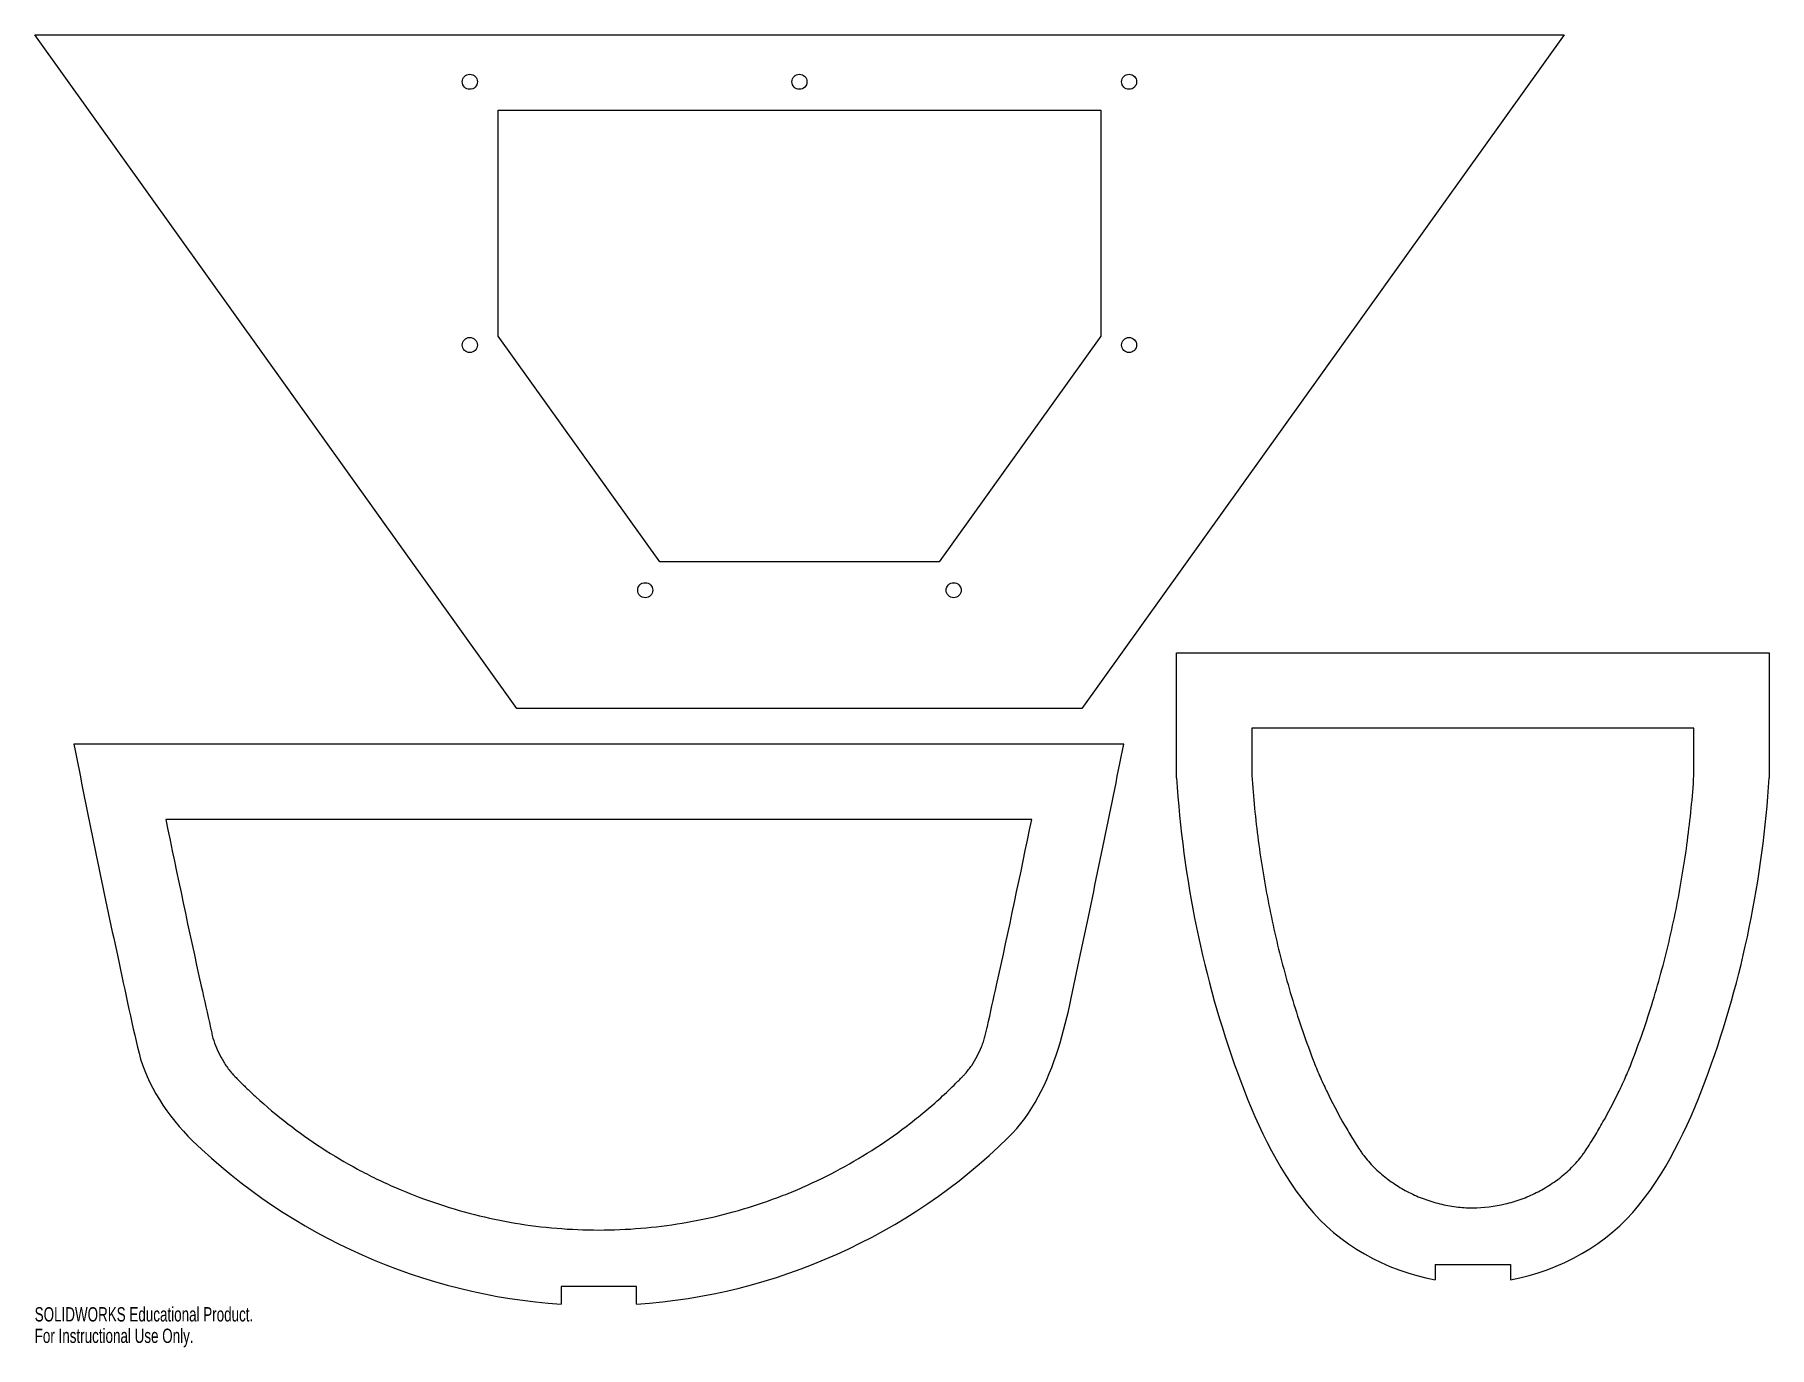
# Model space of a CAD drawing. Header units: inches. Extents: x 85.5 to 108.6, y -9.1 to 8.3.
import ezdxf

# ---------------------------------------------------------------- set-up
doc = ezdxf.new("R2010")
doc.units = ezdxf.units.IN
doc.header["$MEASUREMENT"] = 0
doc.styles.add('SLDTEXTSTYLE0', font='TXT', dxfattribs={"width": 0.7})

msp = doc.modelspace()

# ---------------------------------------------------------------- linework, layer by layer
at = {"color": 7, "linetype": 'Continuous', "lineweight": 25}
for p, q in [((91.935, -0.598), (85.535, 8.348)), ((85.535, 8.348), (105.835, 8.348)), ((105.835, 8.348), (99.435, -0.598)), ((91.685, 7.348), (99.685, 7.348)), ((91.685, 4.348), (91.685, 7.348)), ((99.685, 7.348), (99.685, 4.348)), ((93.831, 1.348), (91.685, 4.348)), ((99.685, 4.348), (97.539, 1.348)), ((97.539, 1.348), (93.831, 1.348)), ((100.69, 0.142), (108.557, 0.142)), ((100.69, -1.518), (100.69, 0.142)), ((108.557, 0.142), (108.557, -1.518)), ((99.435, -0.598), (91.935, -0.598)), ((101.69, -0.858), (101.69, -1.486)), ((107.557, -0.858), (101.69, -0.858)), ((107.557, -1.486), (107.557, -0.858)), ((99.989, -1.07), (86.055, -1.07)), ((98.768, -2.07), (87.276, -2.07)), ((104.123, -7.977), (104.123, -8.181)), ((104.123, -7.977), (105.123, -7.977)), ((105.123, -7.977), (105.123, -8.181)), ((93.522, -8.271), (92.522, -8.271)), ((92.522, -8.271), (92.522, -8.505)), ((93.522, -8.505), (93.522, -8.271))]:
    msp.add_line(p, q, dxfattribs=at)
for centre in [(91.31, 7.723), (95.685, 7.723), (100.06, 7.723), (91.31, 4.228), (100.06, 4.228), (93.638, 0.973), (97.732, 0.973)]:
    msp.add_circle(centre, 0.1, dxfattribs=at)
for points, knots in [([(86.055, -1.07), (86.237, -1.994), (86.429, -2.93), (86.714, -4.253), (86.819, -4.761), (87.021, -5.586), (87.303, -6.017), (88.937, -7.606), (90.7, -8.386), (92.522, -8.505)], [0, 0, 0, 0, 0.25, 0.25, 0.375, 0.375, 0.5, 0.5, 1, 1, 1, 1]), ([(93.522, -8.505), (95.362, -8.385), (97.141, -7.59), (99.108, -5.65), (99.245, -4.645), (99.619, -2.903), (99.809, -1.981), (99.989, -1.07)], [0, 0, 0, 0, 0.5, 0.5, 0.75, 0.75, 1, 1, 1, 1]), ([(100.69, -1.518), (100.775, -2.851), (101.042, -4.179), (101.726, -6.057), (102.013, -6.689), (102.842, -7.711), (103.465, -8.063), (104.123, -8.181)], [0, 0, 0, 0, 0.5, 0.5, 0.75, 0.75, 1, 1, 1, 1]), ([(101.69, -1.486), (101.709, -1.776), (101.738, -2.065), (101.813, -2.638), (101.86, -2.924), (101.972, -3.491), (102.037, -3.773), (102.15, -4.194), (102.189, -4.333), (102.274, -4.612), (102.319, -4.75), (102.414, -5.025), (102.464, -5.161), (102.529, -5.33), (102.542, -5.364), (102.57, -5.431), (102.585, -5.465), (102.629, -5.564), (102.66, -5.63), (102.755, -5.827), (102.823, -5.956), (102.93, -6.146), (102.967, -6.209), (103.023, -6.302), (103.042, -6.333), (103.081, -6.395), (103.1, -6.425), (103.131, -6.471), (103.141, -6.486), (103.162, -6.516), (103.172, -6.53), (103.206, -6.574), (103.23, -6.602), (103.304, -6.684), (103.356, -6.734), (103.467, -6.827), (103.525, -6.871), (103.616, -6.931), (103.647, -6.95), (103.71, -6.987), (103.743, -7.005), (103.84, -7.054), (103.907, -7.083), (104.043, -7.133), (104.113, -7.155), (104.219, -7.181), (104.255, -7.189), (104.327, -7.202), (104.363, -7.208), (104.472, -7.221), (104.545, -7.226), (104.619, -7.227)], [0, 0, 0, 0, 0.125, 0.125, 0.25, 0.25, 0.375, 0.375, 0.4375, 0.4375, 0.5, 0.5, 0.5625, 0.5625, 0.578125, 0.578125, 0.59375, 0.59375, 0.625, 0.625, 0.6875, 0.6875, 0.71875, 0.71875, 0.734375, 0.734375, 0.75, 0.75, 0.757812, 0.757812, 0.765625, 0.765625, 0.78125, 0.78125, 0.8125, 0.8125, 0.84375, 0.84375, 0.859375, 0.859375, 0.875, 0.875, 0.90625, 0.90625, 0.9375, 0.9375, 0.953125, 0.953125, 0.96875, 0.96875, 1, 1, 1, 1]), ([(104.619, -7.227), (104.766, -7.226), (104.911, -7.209), (105.088, -7.166), (105.124, -7.157), (105.194, -7.136), (105.229, -7.124), (105.333, -7.086), (105.4, -7.057), (105.53, -6.992), (105.593, -6.956), (105.685, -6.896), (105.715, -6.875), (105.774, -6.831), (105.803, -6.808), (105.887, -6.737), (105.94, -6.687), (106.013, -6.606), (106.037, -6.579), (106.07, -6.536), (106.081, -6.521), (106.102, -6.492), (106.112, -6.477), (106.143, -6.431), (106.162, -6.4), (106.201, -6.339), (106.221, -6.307), (106.278, -6.214), (106.314, -6.15), (106.422, -5.96), (106.489, -5.831), (106.585, -5.636), (106.615, -5.57), (106.659, -5.471), (106.674, -5.438), (106.695, -5.388), (106.702, -5.371), (106.715, -5.337), (106.722, -5.32), (106.781, -5.168), (106.83, -5.032), (106.925, -4.758), (106.97, -4.62), (107.055, -4.341), (107.095, -4.201), (107.208, -3.779), (107.274, -3.496), (107.386, -2.927), (107.433, -2.641), (107.509, -2.066), (107.538, -1.777), (107.557, -1.486)], [0, 0, 0, 0, 0.0625, 0.0625, 0.078125, 0.078125, 0.09375, 0.09375, 0.125, 0.125, 0.15625, 0.15625, 0.171875, 0.171875, 0.1875, 0.1875, 0.21875, 0.21875, 0.234375, 0.234375, 0.242188, 0.242188, 0.25, 0.25, 0.265625, 0.265625, 0.28125, 0.28125, 0.3125, 0.3125, 0.375, 0.375, 0.40625, 0.40625, 0.421875, 0.421875, 0.429688, 0.429688, 0.4375, 0.4375, 0.5, 0.5, 0.5625, 0.5625, 0.625, 0.625, 0.75, 0.75, 0.875, 0.875, 1, 1, 1, 1]), ([(105.123, -8.181), (105.785, -8.062), (106.413, -7.706), (107.239, -6.679), (107.524, -6.048), (108.203, -4.184), (108.472, -2.848), (108.557, -1.518)], [0, 0, 0, 0, 0.25, 0.25, 0.5, 0.5, 1, 1, 1, 1]), ([(87.276, -2.07), (87.427, -2.809), (87.583, -3.547), (87.786, -4.467), (87.827, -4.651), (87.874, -4.858), (87.879, -4.881), (87.887, -4.916), (87.889, -4.927), (87.895, -4.95), (87.898, -4.961), (87.914, -5.017), (87.93, -5.061), (87.966, -5.147), (87.987, -5.19), (88.021, -5.251), (88.033, -5.272), (88.057, -5.312), (88.07, -5.332), (88.097, -5.37), (88.111, -5.389), (88.14, -5.425), (88.155, -5.443), (88.179, -5.469), (88.187, -5.477), (88.203, -5.494), (88.211, -5.502), (88.235, -5.527), (88.252, -5.543), (88.301, -5.593), (88.335, -5.625), (88.402, -5.69), (88.436, -5.721), (88.608, -5.879), (88.75, -5.998), (89.188, -6.337), (89.496, -6.537), (89.903, -6.756), (89.985, -6.799), (90.11, -6.86), (90.152, -6.879), (90.237, -6.919), (90.279, -6.938), (90.493, -7.031), (90.666, -7.098), (91.19, -7.277), (91.547, -7.368), (92.093, -7.459), (92.277, -7.482), (92.649, -7.513), (92.835, -7.521), (93.022, -7.521)], [0, 0, 0, 0, 0.25, 0.25, 0.3125, 0.3125, 0.320313, 0.320313, 0.324219, 0.324219, 0.328125, 0.328125, 0.34375, 0.34375, 0.359375, 0.359375, 0.367188, 0.367188, 0.375, 0.375, 0.382813, 0.382813, 0.390625, 0.390625, 0.394531, 0.394531, 0.398438, 0.398438, 0.40625, 0.40625, 0.421875, 0.421875, 0.4375, 0.4375, 0.5, 0.5, 0.625, 0.625, 0.65625, 0.65625, 0.671875, 0.671875, 0.6875, 0.6875, 0.75, 0.75, 0.875, 0.875, 0.9375, 0.9375, 1, 1, 1, 1]), ([(93.022, -7.521), (93.209, -7.521), (93.395, -7.513), (93.764, -7.482), (93.948, -7.459), (94.312, -7.399), (94.493, -7.361), (94.852, -7.27), (95.031, -7.217), (95.252, -7.141), (95.296, -7.125), (95.384, -7.093), (95.427, -7.077), (95.558, -7.026), (95.643, -6.991), (95.898, -6.879), (96.064, -6.798), (96.389, -6.622), (96.548, -6.528), (96.858, -6.326), (97.01, -6.218), (97.231, -6.046), (97.304, -5.987), (97.447, -5.866), (97.517, -5.804), (97.654, -5.678), (97.722, -5.613), (97.804, -5.53), (97.821, -5.514), (97.845, -5.489), (97.853, -5.48), (97.87, -5.463), (97.878, -5.455), (97.901, -5.428), (97.916, -5.41), (97.945, -5.373), (97.958, -5.354), (97.997, -5.296), (98.021, -5.256), (98.065, -5.173), (98.085, -5.131), (98.111, -5.066), (98.119, -5.044), (98.134, -4.999), (98.141, -4.977), (98.153, -4.931), (98.158, -4.909), (98.169, -4.863), (98.215, -4.657), (98.261, -4.452), (98.463, -3.537), (98.618, -2.804), (98.768, -2.07)], [0, 0, 0, 0, 0.0625, 0.0625, 0.125, 0.125, 0.1875, 0.1875, 0.25, 0.25, 0.265625, 0.265625, 0.28125, 0.28125, 0.3125, 0.3125, 0.375, 0.375, 0.4375, 0.4375, 0.5, 0.5, 0.53125, 0.53125, 0.5625, 0.5625, 0.59375, 0.59375, 0.601563, 0.601563, 0.605469, 0.605469, 0.609375, 0.609375, 0.617188, 0.617188, 0.625, 0.625, 0.640625, 0.640625, 0.65625, 0.65625, 0.664063, 0.664063, 0.671875, 0.671875, 0.679688, 0.679688, 0.6875, 0.75, 0.75, 1, 1, 1, 1])]:
    msp.add_open_spline(points, degree=3, knots=knots, dxfattribs=at)

# ---------------------------------------------------------------- texts
at = {"color": 7, "linetype": 'Continuous', "char_height": 0.1903, "attachment_point": 1, "style": 'SLDTEXTSTYLE0'}
for s, insert in [('SOLIDWORKS Educational Product.', (85.535, -8.545)), ('For Instructional Use Only.', (85.535, -8.83))]:
    msp.add_mtext(s, dxfattribs=dict(at, insert=insert))

doc.saveas('drawing.dxf')
